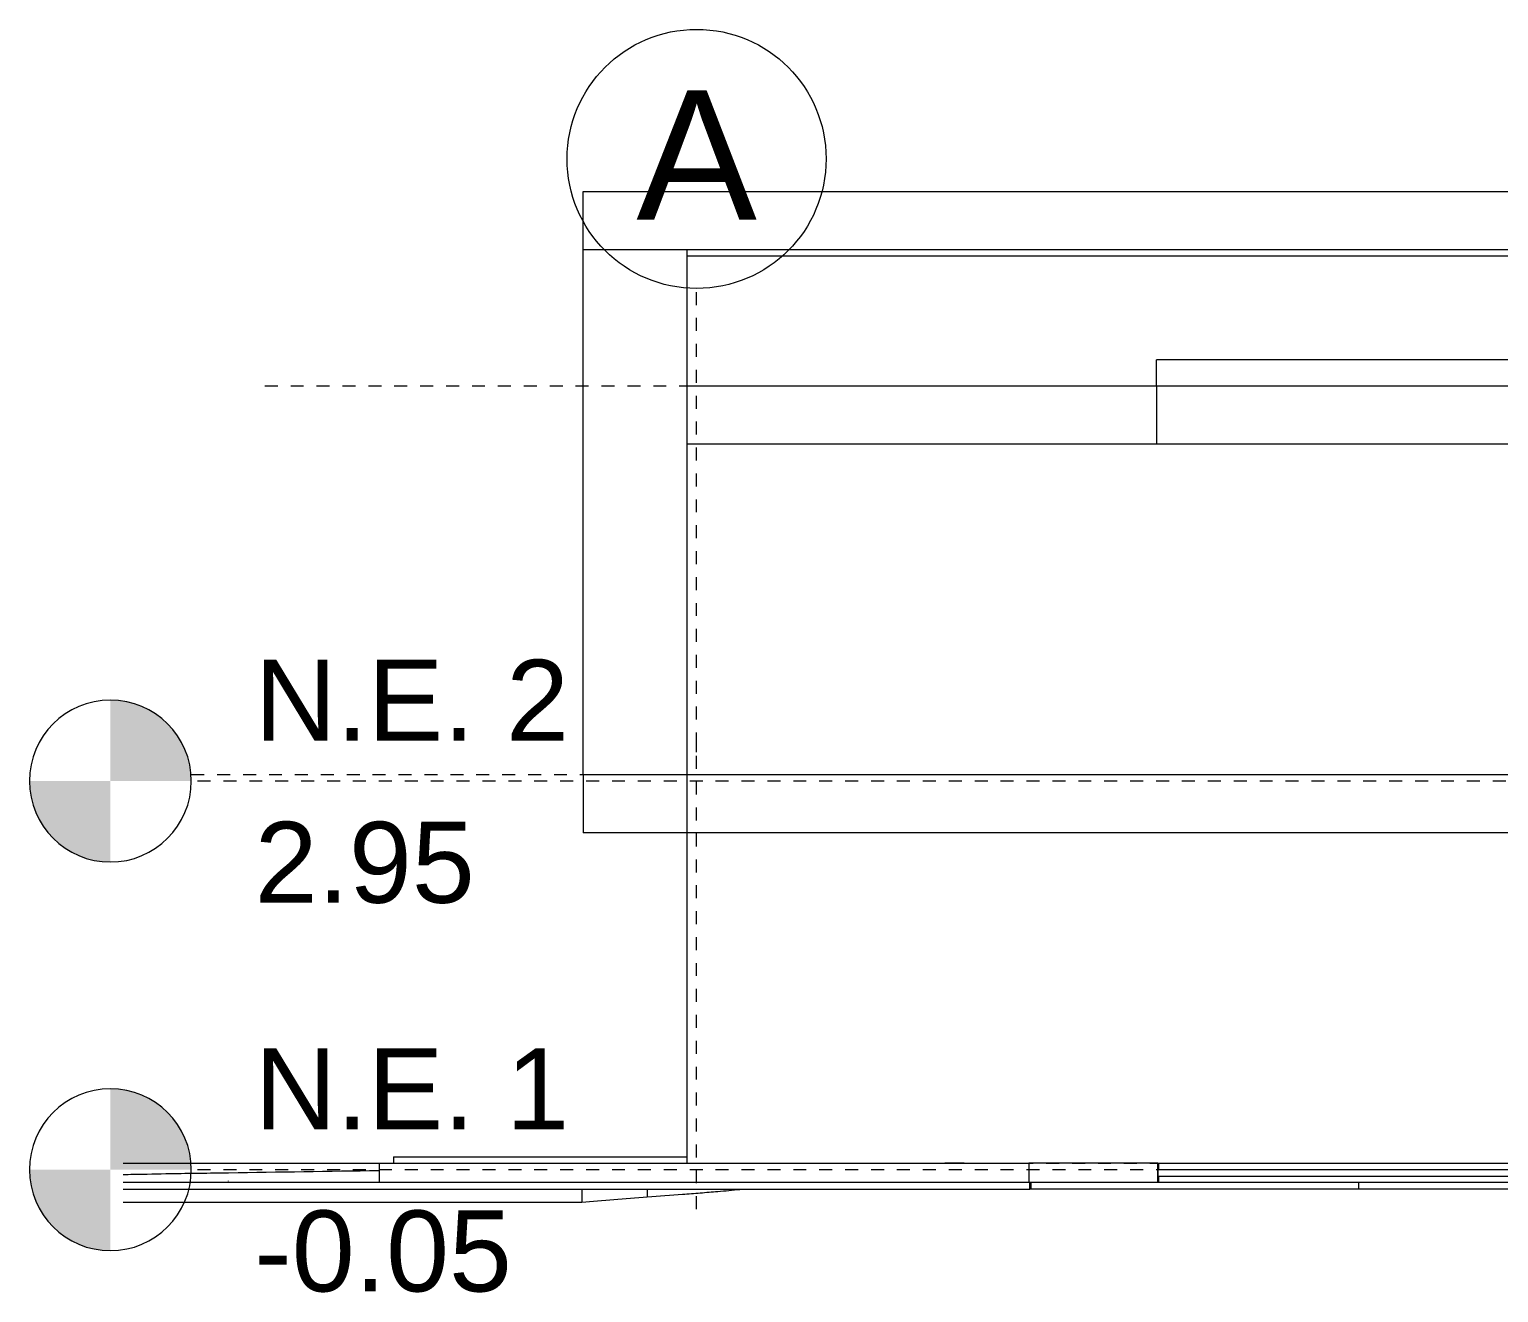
# Model space of a CAD drawing. Header units: metres. Extents: x 40 to 358, y -13 to 19.
# Drawn here: x 113.51 to 124.85, y -3 to 6.75 of the extents above; entities that cross this region are included whole.
import ezdxf

# ---------------------------------------------------------------- set-up
doc = ezdxf.new("R2010")
doc.units = ezdxf.units.M
doc.linetypes.add('Eje', pattern=[0.015, 0.003, -0.003, 0.006, -0.003])
doc.linetypes.add('LíneaDeRejilla', pattern=[0.021, 0.012, -0.003, 0.003, -0.003])
for name, color, linetype, lineweight in [('A-FLOR', 192, 'Continuous', 18), ('A-MURO', 113, 'Continuous', 9), ('A-PISO', 51, 'Continuous', 9), ('A-PISO-RAMP', 51, 'Continuous', 5), ('A-TEXT-NIVL', 51, 'Continuous', 5), ('C-PARQ', 70, 'Continuous', 5), ('S-REJI', 1, 'Continuous', 5), ('S-REJI-IDEN', 1, 'Continuous', 5)]:
    doc.layers.add(name, color=color, linetype=linetype, lineweight=lineweight)
doc.styles.add('Arial', font='arial.ttf', dxfattribs={"height": 0.625})
doc.styles.add('Arial_1', font='arial.ttf', dxfattribs={"height": 1})

# ---------------------------------------------------------------- blocks, each defined once
blk = doc.blocks.new('Parqueadero-Sencillo - 2500x5000-Residentes-968502-Fachada Norte- Acceso Principal')
at = {"layer": 'C-PARQ'}
for p, q in [((45.908, -2), (50.908, -2)), ((45.908, -2), (50.908, -2)), ((50.258, -2), (50.408, -2)), ((50.408, -2), (50.258, -2)), ((50.258, -2), (50.408, -2)), ((50.408, -2), (50.258, -2))]:
    blk.add_line(p, q, dxfattribs=at)
blk = doc.blocks.new('Ramp - Ramp-1384892-Fachada Norte- Acceso Principal')
at = {"layer": 'A-PISO-RAMP'}
for p, q in [((44.729, -2.14), (44.729, -2.137)), ((47.455, -2.2), (47.455, -2.3)), ((47.961, -2.2), (47.961, -2.26)), ((43.916, -2.3), (47.455, -2.3))]:
    blk.add_line(p, q, dxfattribs=at)
for points, knots in [([(44.729, -2.076), (44.654, -2.077), (44.503, -2.079), (44.255, -2.083), (44.06, -2.087), (43.941, -2.089), (43.916, -2.089)], [-1, -1, -1, -1, -0.8333333, -0.6666667, -0.4444444, -0.3823741, -0.3823741, -0.3823741, -0.3823741]), ([(47.961, -2.26), (48.052, -2.254), (48.188, -2.244), (48.37, -2.229), (48.517, -2.217), (48.626, -2.207), (48.689, -2.201), (48.696, -2.2)], [0, 0, 0, 0, 0.2222222, 0.3333333, 0.4444444, 0.5833333, 0.5994015, 0.5994015, 0.5994015, 0.5994015])]:
    blk.add_open_spline(points, degree=3, knots=knots, dxfattribs=at)
for points in [[(45.89, -2.058), (45.503, -2.064), (45.116, -2.07), (44.729, -2.076)], [(47.455, -2.3), (47.536, -2.294), (47.701, -2.281), (47.873, -2.267), (47.961, -2.26)]]:
    blk.add_open_spline(points, degree=3, dxfattribs=at)
blk = doc.blocks.new('Level - 5mm-546738-Fachada Norte- Acceso Principal')
at = {"layer": 'A-TEXT-NIVL'}
h = blk.add_hatch(color=256, dxfattribs=at)
edge = h.paths.add_edge_path(flags=0)
edge.add_line((91.865, 1), (91.24, 1))
edge.add_arc((91.865, 1), 0.625, 90, 180, ccw=False)
edge.add_line((91.865, 1.625), (91.865, 1))
h = blk.add_hatch(color=256, dxfattribs=at)
edge = h.paths.add_edge_path(flags=0)
edge.add_line((91.865, 0.375), (91.865, 1))
edge.add_line((91.865, 1), (92.49, 1))
edge.add_arc((91.865, 1), 0.625, 270, 360, ccw=False)
blk.add_circle((91.865, 1), 0.625, dxfattribs=at)
blk = doc.blocks.new('Grid - 4mm-563819-Fachada Norte- Acceso Principal')
at = {"layer": 'S-REJI-IDEN'}
blk.add_circle((48.342, 5.752), 1, dxfattribs=at)

msp = doc.modelspace()

# ---------------------------------------------------------------- linework, layer by layer
at = {"layer": 'A-FLOR'}
for p, q in [((122.22, -2), (121.224, -2)), ((121.224, -2), (121.224, -2.15)), ((122.22, -2.15), (122.22, -2)), ((122.22, -2.15), (114.232, -2.15)), ((121.231, -2.2), (121.231, -2.15)), ((163.319, -2.05), (122.219, -2.05)), ((122.219, -2.05), (122.219, -2.1)), ((122.219, -2.1), (163.319, -2.1)), ((114.232, -2.2), (121.231, -2.2))]:
    msp.add_line(p, q, dxfattribs=at)
at = {"layer": 'A-MURO'}
for p, q in [((117.783, 1), (117.783, 5.05)), ((118.583, 5.05), (117.783, 5.05)), ((118.583, 5.05), (118.583, 4)), ((126.233, 5), (118.583, 5)), ((122.208, 4), (122.208, 4.2)), ((153.547, 4.2), (122.208, 4.2)), ((118.583, 3.55), (118.583, 1)), ((118.583, 0.55), (118.583, -2))]:
    msp.add_line(p, q, dxfattribs=at)
at = {"layer": 'A-PISO'}
for p, q in [((117.783, 5.5), (126.233, 5.5)), ((117.783, 5.05), (117.783, 5.5)), ((126.233, 5.05), (118.583, 5.05)), ((118.583, 4), (157.599, 4)), ((118.583, 4), (118.583, 3.55)), ((122.208, 4), (122.208, 3.55)), ((157.77, 3.55), (118.583, 3.55)), ((117.783, 1), (157.77, 1)), ((117.783, 1), (117.783, 0.55)), ((118.583, 1), (118.583, 0.55)), ((157.77, 0.55), (117.783, 0.55)), ((114.231, -2), (121.224, -2)), ((116.206, -2), (116.206, -2.15)), ((116.317, -1.95), (118.583, -1.95)), ((116.317, -1.95), (116.317, -2)), ((122.22, -2), (163.319, -2)), ((122.227, -2.05), (122.227, -2)), ((121.242, -2.2), (121.242, -2.15)), ((163.319, -2.15), (122.22, -2.15)), ((122.227, -2.15), (122.227, -2.1)), ((123.767, -2.15), (123.767, -2.2)), ((163.319, -2.2), (121.231, -2.2))]:
    msp.add_line(p, q, dxfattribs=at)
at = {"layer": 'A-TEXT-NIVL', "linetype": 'Eje'}
for p, q in [((115.324, 4), (161.556, 4)), ((114.757, 1), (161.556, 1)), ((153.505, 0.95), (114.757, 0.95)), ((114.757, -2), (161.556, -2)), ((153.505, -2.05), (114.757, -2.05))]:
    msp.add_line(p, q, dxfattribs=at)
at = {"layer": 'S-REJI', "linetype": 'LíneaDeRejilla'}
for p, q in [((118.658, 1.224), (118.658, 4.752)), ((118.658, 1.173), (118.658, 1.224)), ((118.658, -2.355), (118.658, 1.173))]:
    msp.add_line(p, q, dxfattribs=at)

# ---------------------------------------------------------------- block references
at = {"layer": 'A-PISO-RAMP'}
msp.add_blockref('Ramp - Ramp-1384892-Fachada Norte- Acceso Principal', (70.316, 0), dxfattribs=at)
at = {"layer": 'A-TEXT-NIVL', "extrusion": (0, 0, -1)}
for p in [(-205.997, -0.05), (-205.997, -3.05)]:
    msp.add_blockref('Level - 5mm-546738-Fachada Norte- Acceso Principal', p, dxfattribs=at)
at = {"layer": 'C-PARQ'}
msp.add_blockref('Parqueadero-Sencillo - 2500x5000-Residentes-968502-Fachada Norte- Acceso Principal', (70.316, 0), dxfattribs=at)
at = {"layer": 'S-REJI-IDEN'}
msp.add_blockref('Grid - 4mm-563819-Fachada Norte- Acceso Principal', (70.316, 0), dxfattribs=at)

# ---------------------------------------------------------------- texts
at = {"layer": 'A-TEXT-NIVL', "char_height": 0.625, "attachment_point": 3, "line_spacing_factor": 0.941778, "style": 'Arial'}
for s, insert, width in [('N.E. 2', (117.673, 1.886), 2.90006), ('2.95', (116.945, 0.635), 2.0354), ('N.E. 1', (117.673, -1.114), 2.90006), ('-0.05', (117.232, -2.365), 2.37974)]:
    msp.add_mtext(s, dxfattribs=dict(at, insert=insert, width=width))
at = {"layer": 'S-REJI-IDEN', "insert": (118.658, 6.282), "char_height": 1, "width": 1.11408, "attachment_point": 2, "line_spacing_factor": 0.941778, "style": 'Arial_1'}
msp.add_mtext('A', dxfattribs=at)

doc.saveas('drawing.dxf')
